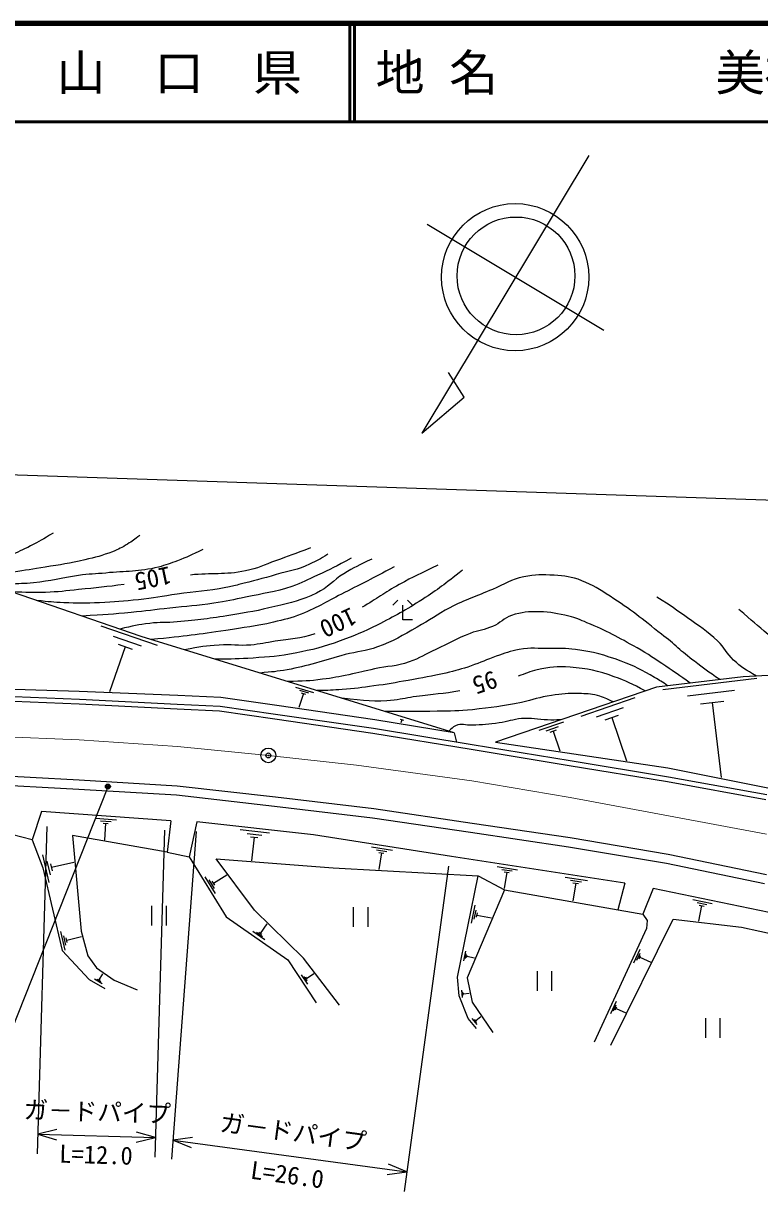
# Model space of a CAD drawing. Units: millimetres, scale not verified. Extents: x 40000 to 680000, y 20000 to 380000.
# Drawn here: x 334529 to 409484, y 260070 to 380000 of the extents above; entities that cross this region are included whole.
import ezdxf
from ezdxf.enums import TextEntityAlignment as Align

# ---------------------------------------------------------------- set-up
doc = ezdxf.new("R2010")
doc.units = ezdxf.units.MM
doc.header["$LTSCALE"] = 1000
doc.header["$PDMODE"] = 32
doc.header["$PDSIZE"] = 500
doc.linetypes.add('CHAIN', pattern=[18.5, 12, -1.5, 3.5, -1.5])
for name, color, linetype, lineweight in [('M-BGD', 7, 'Continuous', 25), ('M-BMK', 2, 'CHAIN', 13), ('M-BMK-SRVR', 3, 'Continuous', 25), ('M-STR-STRC', 7, 'Continuous', 25), ('M-TTL', 2, 'Continuous', 140), ('M-TTL-LINE', 7, 'Continuous', 50)]:
    doc.layers.add(name, color=color, linetype=linetype, lineweight=lineweight)
doc.layers.add('M-TTL-TXT', color=7, linetype='Continuous')
doc.styles.add('@ＭＳ ゴシック', font='')
doc.styles.add('ＭＳ ゴシック', font='')
doc.styles.get('@ＭＳ ゴシック').set_extended_font_data('@MS Gothic')
doc.styles.get('ＭＳ ゴシック').set_extended_font_data('MS Gothic')

msp = doc.modelspace()

# ---------------------------------------------------------------- linework, layer by layer
at = {"layer": 'M-BGD'}
for p, q in [((392099, 366567), (375104, 338246)), ((393641, 348731), (375635, 359537)), ((379416, 341922), (377809, 344457)), ((469131, 329471), (60729, 343036)), ((375104, 338246), (379416, 341922)), ((372649, 321247), (372149, 320747)), ((373149, 319247), (373149, 320747)), ((374149, 320747), (373649, 321247)), ((374149, 319247), (373149, 319247)), ((342412, 318633), (348144, 316650)), ((343647, 317564), (346513, 316573)), ((344165, 316743), (345598, 316248)), ((344881, 316495), (343295, 311910)), ((399658, 312154), (409218, 313293)), ((362230, 312388), (364050, 311828)), ((362629, 312066), (363539, 311786)), ((402162, 311483), (406942, 312053)), ((363028, 311744), (362581, 310288)), ((362800, 311814), (363255, 311674)), ((391315, 309435), (396815, 311312)), ((403471, 310669), (405861, 310954)), ((404666, 310812), (405577, 303164)), ((392878, 309354), (395628, 310293)), ((393753, 309039), (395128, 309508)), ((372886, 309113), (373220, 309010)), ((373053, 309061), (372950, 308727)), ((387049, 307979), (389569, 308839)), ((387765, 307942), (389025, 308372)), ((394440, 309274), (395943, 304873)), ((378376, 307739), (378639, 306763)), ((388166, 307797), (388796, 308012)), ((388481, 307905), (389169, 305889)), ((349518, 298771), (336371, 299710)), ((341846, 299019), (344000, 298865)), ((342369, 298765), (343446, 298688)), ((349518, 298771), (349152, 295572)), ((352182, 298654), (351399, 295089)), ((336915, 298173), (335915, 264830)), ((342623, 298530), (343161, 298492)), ((342892, 298511), (342769, 296788)), ((348899, 297814), (347900, 264471)), ((352107, 297656), (349613, 264291)), ((356589, 297860), (359591, 297525)), ((357306, 297476), (358807, 297309)), ((349152, 295572), (339501, 297259)), ((357648, 297134), (358398, 297050)), ((358023, 297092), (357755, 294690)), ((337151, 292471), (336487, 295301)), ((349152, 295572), (351399, 295089)), ((369983, 296093), (372104, 295759)), ((370480, 295797), (371540, 295630)), ((370977, 295501), (370710, 293804)), ((370711, 295543), (371242, 295460)), ((337268, 293245), (336936, 294660)), ((337468, 293665), (337302, 294373)), ((337385, 294019), (339650, 294550)), ((377808, 294149), (373286, 260997)), ((382771, 294095), (384853, 293773)), ((354065, 291342), (353013, 293047)), ((353973, 291874), (353446, 292726)), ((353880, 292405), (355243, 293247)), ((383259, 293806), (384300, 293645)), ((383487, 293558), (384008, 293477)), ((383748, 293517), (383491, 291852)), ((389710, 293024), (391962, 292677)), ((390238, 292712), (391364, 292538)), ((354011, 292192), (353748, 292618)), ((390485, 292443), (391048, 292356)), ((390766, 292400), (390488, 290598)), ((395764, 292394), (395074, 289683)), ((402684, 290726), (404675, 290314)), ((403140, 290424), (404136, 290218)), ((347573, 290077), (347573, 288077)), ((349073, 288077), (349073, 290077)), ((368114, 289959), (368114, 287959)), ((369614, 287959), (369614, 289959)), ((380160, 288313), (380535, 290145)), ((380437, 288733), (380625, 289649)), ((380667, 288925), (380761, 289383)), ((380714, 289154), (382180, 288854)), ((403597, 290122), (403268, 288529)), ((403348, 290173), (403846, 290070)), ((358653, 287285), (359335, 288262)), ((394351, 275881), (400704, 288720)), ((338770, 285570), (338326, 287461)), ((338848, 286087), (338626, 287033)), ((338982, 286368), (338871, 286841)), ((338926, 286604), (340439, 286959)), ((359094, 286614), (357872, 287466)), ((358874, 286949), (358263, 287375)), ((358806, 287178), (358501, 287391)), ((379380, 284499), (379580, 285478)), ((396693, 284279), (397338, 285689)), ((379527, 284724), (379628, 285213)), ((379650, 284826), (379700, 285071)), ((379675, 284948), (380458, 284788)), ((396995, 284567), (397318, 285272)), ((397217, 284679), (397378, 285031)), ((397297, 284855), (398425, 284339)), ((342246, 282544), (342610, 283179)), ((363468, 282100), (362837, 283055)), ((363343, 282704), (364107, 283208)), ((386836, 283445), (386836, 281445)), ((388336, 281445), (388336, 283445)), ((342551, 282158), (341758, 282613)), ((342399, 282351), (342002, 282579)), ((342345, 282487), (342147, 282601)), ((363406, 282402), (363090, 282879)), ((363422, 282584), (363265, 282823)), ((379222, 280753), (379154, 281498)), ((379279, 280946), (379245, 281318)), ((379345, 281046), (379328, 281232)), ((379337, 281139), (379933, 281193)), ((394338, 279136), (394912, 280389)), ((394607, 279392), (394893, 280018)), ((394804, 279491), (394947, 279804)), ((394875, 279648), (395877, 279189)), ((380736, 277992), (380210, 278613)), ((380667, 278200), (380404, 278511)), ((380663, 278330), (380532, 278486)), ((380598, 278408), (381094, 278829)), ((403973, 278632), (403973, 276632)), ((405473, 276632), (405473, 278632)), ((337922, 267289), (335975, 266829)), ((335975, 266829), (347960, 266470)), ((335975, 266829), (337891, 266254)), ((346013, 266010), (347960, 266470)), ((347960, 266470), (346044, 267045)), ((351742, 266477), (349758, 266225)), ((349758, 266225), (373556, 262979)), ((349758, 266225), (351602, 265451)), ((371572, 262727), (373556, 262979)), ((373556, 262979), (371712, 263753))]:
    msp.add_line(p, q, dxfattribs=at)
for points in [[(378376, 307739), (346513, 317532), (333314, 322099), (329819, 322516), (325856, 322488), (320570, 321445), (307415, 324288), (297638, 324288), (285026, 323464), (275923, 322368), (270836, 321742), (266350, 320647), (262437, 318117), (259985, 315978), (254539, 309708)], [(461959, 292679), (441819, 304206), (433368, 308927), (426041, 311686), (420711, 313138), (416747, 313920), (407821, 313429), (399012, 312379), (382616, 306782)], [(378376, 307739), (370323, 309057), (360320, 310519), (354630, 311325), (350229, 311536), (340205, 311939), (330232, 312227), (320214, 312020), (310210, 311818), (300194, 311551), (290193, 311145), (280167, 310745), (270169, 310378), (260162, 309948), (254539, 309708)], [(410221, 301393), (400209, 303217), (390194, 304862), (380209, 306506), (370182, 308147), (360188, 309607), (354543, 310407), (350184, 310616), (340225, 311126), (330198, 311532), (320201, 311270), (310206, 311072), (300193, 310766), (290194, 310371), (280207, 309919), (270210, 309458)], [(410127, 300907), (400124, 302729), (390113, 304373), (380129, 306017), (370106, 307657), (360118, 309117), (354496, 309914), (350159, 310121), (340203, 310631), (330194, 311036), (320213, 310774), (310219, 310576), (300211, 310271), (290215, 309876), (280229, 309424), (270232, 308963)], [(382616, 306782), (400168, 304150), (420181, 300144), (430358, 298038), (440179, 295477), (460240, 290119), (467903, 288141)], [(410211, 293268), (400203, 295333), (390197, 297012), (380206, 298497), (370200, 299979), (360197, 301167), (350192, 302301), (340201, 302894), (330193, 303450), (320204, 303324), (310201, 303095), (300204, 302754), (290195, 302424), (280205, 302040), (270200, 301695)], [(410013, 292340), (400029, 294400), (390049, 296075), (380066, 297559), (370075, 299038), (360087, 300224), (350111, 301356), (340147, 301947), (330172, 302500), (320221, 302375), (310228, 302146), (300235, 301805), (290229, 301476), (280239, 301092), (270238, 300747)], [(335419, 296824), (333295, 297374), (333576, 299686)], [(336371, 299710), (335419, 296824), (336489, 293981), (338471, 285529), (341210, 282582), (342801, 281669)], [(395764, 292394), (378115, 295116), (364065, 297328), (352182, 298654)], [(339501, 297259), (340395, 287501), (341073, 285014), (341943, 283762), (343751, 282510), (346116, 281519)], [(351399, 295089), (355168, 288985), (361455, 284603), (364350, 280221)], [(366726, 279972), (363049, 284745), (358067, 289649), (354154, 294866)], [(354154, 294866), (366074, 293953), (380847, 293162), (383507, 291736), (397619, 289232)], [(380679, 277596), (379810, 278622), (378906, 280917), (378732, 282830), (380847, 293162)], [(383507, 291736), (379705, 282761), (380227, 280274), (382331, 277196)], [(433913, 279982), (429961, 280947), (424344, 283677), (420901, 285990), (418354, 287792), (398645, 291867), (397619, 289232), (398057, 288583), (397972, 287794), (392659, 276190)], [(400704, 288720), (407660, 287930), (416977, 285874), (432835, 278115)]]:
    msp.add_lwpolyline(points, dxfattribs=at)
for centre, radius in [((384602, 354156), 7500), ((384690, 354286), 6000)]:
    msp.add_circle(centre, radius, dxfattribs=at)
for points, knots in [([(337546, 328080), (336467, 327428), (336163, 327239), (335239, 326770), (334429, 326359), (333974, 326126), (333129, 325796), (332029, 325367), (331377, 325228), (330242, 324903), (329239, 324616), (328662, 324510), (327657, 324231), (326696, 323964), (326169, 323776), (325211, 323500), (324348, 323253), (323884, 323021), (322996, 322886), (322279, 322777), (321861, 322865), (321142, 322770), (320661, 322707), (320405, 322601), (319936, 322480), (319654, 322408), (319507, 322315), (319217, 322283), (318834, 322241), (318617, 322318), (318232, 322330), (317561, 322350), (317338, 322339), (316514, 322321)], [0, 0, 0, 0, 1, 1, 1, 2, 2, 2, 3, 3, 3, 4, 4, 4, 5, 5, 5, 6, 6, 6, 7, 7, 7, 8, 8, 8, 9, 9, 9, 10, 10, 10, 11, 11, 11, 11]), ([(346358, 327832), (345800, 327400), (345626, 327271), (345123, 326962), (344551, 326611), (344219, 326420), (343593, 326180), (342515, 325766), (341882, 325609), (340758, 325345), (339198, 324978), (338303, 324869), (336724, 324597), (335464, 324381), (334748, 324318), (333489, 324093), (332215, 323866), (331520, 323632), (330238, 323450), (328994, 323273), (328218, 323550), (327038, 323119), (326454, 322906), (326198, 322804), (325599, 322437)], [0, 0, 0, 0, 1, 1, 1, 2, 2, 2, 3, 3, 3, 4, 4, 4, 5, 5, 5, 6, 6, 6, 7, 7, 7, 8, 8, 8, 8]), ([(352783, 326389), (351573, 325819), (351232, 325645), (350201, 325261), (349459, 324984), (349047, 324808), (348279, 324615), (346231, 324099), (345006, 324227), (342906, 324006), (341828, 323893), (341215, 323913), (340141, 323763), (338334, 323510), (337347, 323192), (335533, 322998), (334586, 322896), (334046, 322949), (333098, 322858), (332743, 322825), (332546, 322791), (332194, 322737), (331569, 322641), (331363, 322588), (330607, 322422)], [0, 0, 0, 0, 1, 1, 1, 2, 2, 2, 3, 3, 3, 4, 4, 4, 5, 5, 5, 6, 6, 6, 7, 7, 7, 8, 8, 8, 8]), ([(363765, 326567), (362045, 325922), (361599, 325753), (360201, 325261), (359013, 324842), (358383, 324470), (357149, 324220), (354996, 323783), (353725, 324037), (351541, 323803)], [0, 0, 0, 0, 1, 1, 1, 2, 2, 2, 3, 3, 3, 3]), ([(365505, 325917), (364690, 325401), (364405, 325257), (363662, 324908), (362406, 324319), (361603, 324238), (360271, 323847), (358793, 323414), (357956, 323199), (356463, 322822), (355950, 322692), (355661, 322626), (355141, 322526), (353216, 322154), (352110, 322119), (350168, 321848), (348633, 321633), (347779, 321466), (346238, 321291), (344688, 321116), (343815, 321034), (342256, 320978), (340837, 320927), (340039, 320906), (338622, 320978), (337553, 321033), (337185, 321064), (335892, 321207)], [0, 0, 0, 0, 1, 1, 1, 2, 2, 2, 3, 3, 3, 4, 4, 4, 5, 5, 5, 6, 6, 6, 7, 7, 7, 8, 8, 8, 9, 9, 9, 9]), ([(367914, 325513), (366272, 324650), (365828, 324405), (364453, 323774), (363444, 323310), (362893, 323011), (361845, 322643), (360068, 322020), (358991, 321945), (357150, 321548), (355893, 321276), (355186, 321137), (353915, 320939), (352166, 320667), (351170, 320635), (349412, 320435), (347876, 320260), (347019, 320134), (345482, 319983), (343538, 319792), (342897, 319760), (340495, 319614)], [0, 0, 0, 0, 1, 1, 1, 2, 2, 2, 3, 3, 3, 4, 4, 4, 5, 5, 5, 6, 6, 6, 7, 7, 7, 7]), ([(369989, 325420), (368635, 324782), (368223, 324583), (367155, 323933), (366012, 323238), (365563, 322543), (364364, 321951), (362809, 321183), (361820, 321014), (360138, 320594), (358395, 320160), (357397, 320002), (355625, 319707), (353509, 319356), (352310, 319227), (350174, 319029), (349086, 318928), (348466, 319002), (347380, 318876), (346173, 318735), (345741, 318625), (344325, 318289)], [0, 0, 0, 0, 1, 1, 1, 2, 2, 2, 3, 3, 3, 4, 4, 4, 5, 5, 5, 6, 6, 6, 7, 7, 7, 7]), ([(372284, 324629), (369835, 323351), (369209, 323023), (367224, 322020), (365508, 321153), (364601, 320545), (362816, 319829), (361742, 319398), (361100, 319257), (359973, 318994), (358110, 318560), (357037, 318455), (355147, 318160), (352189, 317697), (351199, 317613), (347539, 317216)], [0, 0, 0, 0, 1, 1, 1, 2, 2, 2, 3, 3, 3, 4, 4, 4, 5, 5, 5, 5]), ([(379223, 324289), (377363, 322821), (376805, 322387), (375154, 321316), (373416, 320189), (372389, 319634), (370537, 318707), (369108, 317993), (368284, 317630), (366781, 317090), (365031, 316463), (364014, 316193), (362190, 315838), (360539, 315517), (359590, 315459), (357912, 315343), (356396, 315237), (355871, 315230), (354023, 315224)], [0, 0, 0, 0, 1, 1, 1, 2, 2, 2, 3, 3, 3, 4, 4, 4, 5, 5, 5, 6, 6, 6, 6]), ([(405455, 313147), (404196, 314008), (403852, 314256), (402856, 315011), (401507, 316033), (400854, 316736), (399517, 317776), (397510, 319337), (396424, 320277), (394274, 321636), (393184, 322326), (392582, 322760), (391379, 323227), (390334, 323633), (389680, 323697), (388562, 323775), (387361, 323858), (386665, 323853), (385484, 323618), (384170, 323357), (383538, 322855), (382302, 322340), (380592, 321627), (379589, 321319), (377946, 320462), (376601, 319761), (375934, 319214), (374607, 318480), (373072, 317631), (372238, 317073), (370590, 316471), (369341, 316016), (368565, 316022), (367277, 315689), (366097, 315383), (365458, 315134), (364278, 314828), (363153, 314537), (362527, 314348), (361382, 314150), (360304, 313963), (359915, 313927), (358599, 313817)], [0, 0, 0, 0, 1, 1, 1, 2, 2, 2, 3, 3, 3, 4, 4, 4, 5, 5, 5, 6, 6, 6, 7, 7, 7, 8, 8, 8, 9, 9, 9, 10, 10, 10, 11, 11, 11, 12, 12, 12, 13, 13, 13, 14, 14, 14, 14]), ([(376735, 324792), (374842, 323918), (374299, 323667), (372796, 322835), (371279, 321996), (370508, 321393), (369014, 320514)], [0, 0, 0, 0, 1, 1, 1, 2, 2, 2, 2]), ([(344785, 322837), (342974, 322607), (341958, 322492), (340142, 322316), (338819, 322187), (338079, 322072), (336751, 322029), (335409, 321985), (334934, 322011), (333314, 322099)], [0, 0, 0, 0, 1, 1, 1, 2, 2, 2, 3, 3, 3, 3]), ([(409175, 313504), (408068, 314153), (407655, 314378), (406847, 315141), (406132, 315816), (405943, 316394), (405230, 317071), (404129, 318117), (403382, 318555), (402152, 319445), (400964, 320305), (400552, 320575), (399048, 321558)], [0, 0, 0, 0, 1, 1, 1, 2, 2, 2, 3, 3, 3, 4, 4, 4, 4]), ([(415682, 313862), (414369, 314632), (413975, 314865), (412951, 315611), (411891, 316381), (411370, 316906), (410368, 317749), (409197, 318736), (408829, 319058), (407395, 320306)], [0, 0, 0, 0, 1, 1, 1, 2, 2, 2, 3, 3, 3, 3]), ([(402430, 312787), (401242, 313632), (400925, 313854), (399941, 314511), (398816, 315263), (398203, 315716), (397021, 316373), (395067, 317460), (393977, 318099), (391909, 318947), (391201, 319237), (390811, 319439), (390066, 319608), (388913, 319869), (388256, 320058), (387075, 320060), (385957, 320062), (385297, 320039), (384240, 319677), (383417, 319396), (383109, 318908), (382310, 318565), (381447, 318194), (380889, 318194), (380014, 317852), (378611, 317303), (377884, 316856), (376519, 316217), (375460, 315721), (374910, 315336), (373806, 314948), (372480, 314480), (371652, 314530), (370276, 314235), (369255, 314015), (368692, 313849), (367668, 313643), (366620, 313433), (366032, 313311), (364973, 313174), (363588, 312995), (363088, 312998), (361405, 312955)], [0, 0, 0, 0, 1, 1, 1, 2, 2, 2, 3, 3, 3, 4, 4, 4, 5, 5, 5, 6, 6, 6, 7, 7, 7, 8, 8, 8, 9, 9, 9, 10, 10, 10, 11, 11, 11, 12, 12, 12, 13, 13, 13, 14, 14, 14, 14]), ([(364214, 317827), (362688, 317291), (361740, 317328), (360145, 317053), (359184, 316887), (358649, 316754), (357676, 316671), (356417, 316563), (355702, 316752), (354442, 316671), (353056, 316582), (352554, 316481), (350922, 316177)], [0, 0, 0, 0, 1, 1, 1, 2, 2, 2, 3, 3, 3, 4, 4, 4, 4]), ([(400179, 312518), (399542, 312941), (399348, 313050), (398802, 313369), (397528, 314113), (396786, 314503), (395403, 315017), (393641, 315672), (392607, 315977), (390743, 316217), (389732, 316347), (389154, 316309), (388134, 316304), (386918, 316298), (386220, 316423), (385022, 316217), (384079, 316055), (383579, 315831), (382674, 315521), (381663, 315176), (381130, 314890), (380118, 314548), (379128, 314212), (378560, 314062), (377544, 313817), (376064, 313461), (375217, 313341), (373719, 313070), (372357, 312823), (371594, 312681), (370223, 312496), (368957, 312324), (368246, 312221), (366971, 312130), (365988, 312061), (365654, 312046), (364449, 312019)], [0, 0, 0, 0, 1, 1, 1, 2, 2, 2, 3, 3, 3, 4, 4, 4, 5, 5, 5, 6, 6, 6, 7, 7, 7, 8, 8, 8, 9, 9, 9, 10, 10, 10, 11, 11, 11, 12, 12, 12, 12]), ([(397856, 311985), (396461, 312748), (395971, 312979), (394692, 313441), (392998, 314051), (391983, 314284), (390188, 314414), (388882, 314509), (388128, 314411), (386849, 314136), (386065, 313967), (385662, 313737), (384893, 313510)], [0, 0, 0, 0, 1, 1, 1, 2, 2, 2, 3, 3, 3, 4, 4, 4, 4]), ([(378972, 311997), (377258, 311662), (376265, 311677), (374537, 311423), (373649, 311293), (373160, 311158), (372268, 311058), (370200, 310826), (369380, 311011), (366944, 311253)], [0, 0, 0, 0, 1, 1, 1, 2, 2, 2, 3, 3, 3, 3]), ([(394574, 310864), (393892, 311219), (393635, 311343), (392988, 311518), (392269, 311711), (391837, 311706), (391093, 311726), (389997, 311756), (389380, 311676), (388293, 311535), (387076, 311377), (386438, 311055), (385232, 310822), (383297, 310447), (382201, 310289), (380242, 310074), (378843, 309921), (378049, 309958), (376642, 309918), (374564, 309858), (373880, 309879), (371319, 309908)], [0, 0, 0, 0, 1, 1, 1, 2, 2, 2, 3, 3, 3, 4, 4, 4, 5, 5, 5, 6, 6, 6, 7, 7, 7, 7]), ([(389245, 309045), (388607, 309025), (388432, 309027), (387910, 309031), (386870, 309038), (386286, 309270), (385250, 309170), (384348, 309083), (383868, 308868), (382972, 308735), (381899, 308576), (381289, 308553), (380207, 308492), (379556, 308455), (379113, 308748), (378538, 308440), (378239, 308280), (378089, 308168), (377860, 307898)], [0, 0, 0, 0, 1, 1, 1, 2, 2, 2, 3, 3, 3, 4, 4, 4, 5, 5, 5, 6, 6, 6, 6])]:
    msp.add_open_spline(points, degree=3, knots=knots, dxfattribs=at)
at = {"layer": 'M-BMK'}
msp.add_lwpolyline([(410209, 297404), (400208, 299268), (390203, 301120), (380195, 302837), (368449, 304435), (359464, 305421), (350210, 306319), (340199, 307025), (330200, 307413), (320217, 307451), (310194, 307187), (290208, 306482), (281606, 306067), (261613, 305252), (253628, 304899), (230176, 303906), (190203, 301832), (137795, 298824), (122826, 298317), (107803, 297768), (82847, 296486), (70210, 295920), (60630, 295255)], dxfattribs=at)
at = {"layer": 'M-BMK-SRVR'}
msp.add_circle((359464, 305421), 750, dxfattribs=at)
msp.add_point((359464, 305421), dxfattribs=at)
at = {"layer": 'M-STR-STRC'}
msp.add_line((343067, 302106), (325339, 257381), dxfattribs=at)
for radius in [150, 120, 90, 60, 30]:
    msp.add_circle((343123, 302245), radius, dxfattribs=at)
msp.add_point((343123, 302245), dxfattribs=at)
at = {"layer": 'M-TTL'}
msp.add_line((680000, 380000), (40000, 380000), dxfattribs=at)
at = {"layer": 'M-TTL-LINE'}
for p, q in [((367750, 380000), (367750, 370000)), ((368250, 380000), (368250, 370000)), ((40000, 370000), (680000, 370000))]:
    msp.add_line(p, q, dxfattribs=at)

# ---------------------------------------------------------------- texts
at = {"layer": 'M-BGD', "style": 'ＭＳ ゴシック'}
for s, rotation, p in [('105', 191.576, (347710, 323437)), ('100', 205.245, (366568, 318937)), ('95', 198.639, (381515, 312833))]:
    msp.add_text(s, height=1833, rotation=rotation, dxfattribs=at).set_placement(p, align=Align.MIDDLE_CENTER)
for rotation, p in [(358.283, (341997, 267649)), (352.233, (361792, 265592))]:
    msp.add_text('ガ－ドパイプ', height=1833, rotation=rotation, dxfattribs=at).set_placement(p, align=Align.BOTTOM_CENTER)
at = {"layer": 'M-BGD', "style": '@ＭＳ ゴシック'}
for s, rotation, p in [('L=12.0', 358.283, (341938, 265650)), ('L=26.0', 352.233, (361522, 263611))]:
    msp.add_text(s, height=1833, rotation=rotation, dxfattribs=at).set_placement(p, align=Align.TOP_CENTER)
at = {"layer": 'M-TTL-TXT', "style": 'ＭＳ ゴシック'}
msp.add_text('山\u3000口\u3000県', height=3666, dxfattribs=at).set_placement((350375, 375000), align=Align.MIDDLE_CENTER)
for s, p in [('地 名', (370380, 375000)), ('美祢市秋芳町秋吉', (405024, 375000))]:
    msp.add_text(s, height=3666, dxfattribs=at).set_placement(p, align=Align.MIDDLE_LEFT)

doc.saveas('drawing.dxf')
